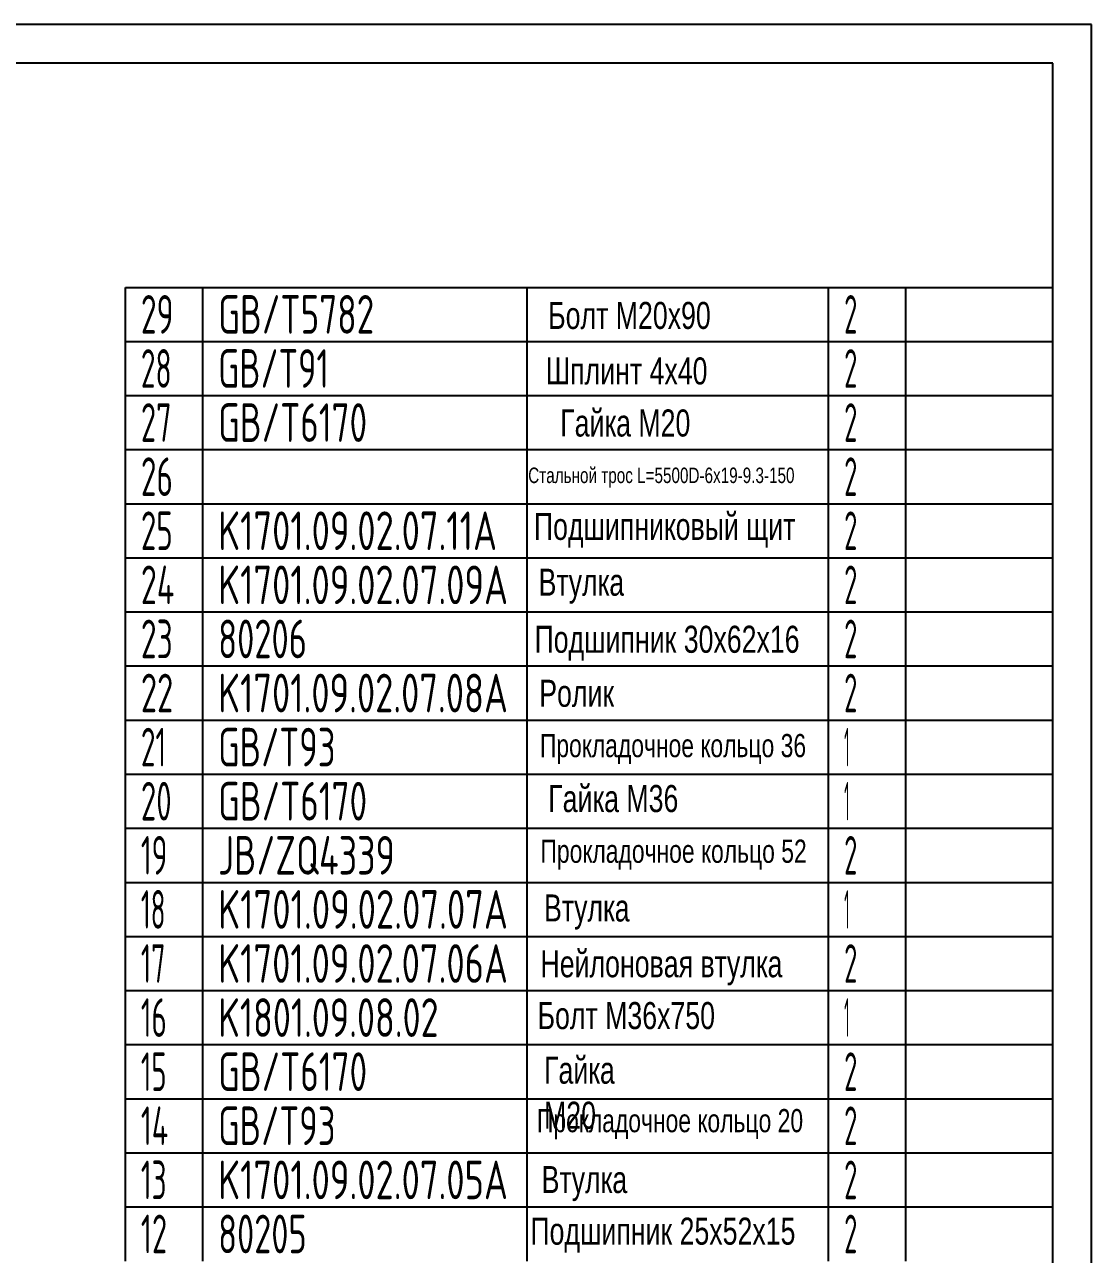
# Model space of a CAD drawing. Extents: x 0 to 16800, y -219 to 11880.
# Drawn here: x 11278 to 16800, y 5514 to 11880 of the extents above; entities that cross this region are included whole.
import ezdxf
from ezdxf.enums import TextEntityAlignment as Align

# ---------------------------------------------------------------- set-up
doc = ezdxf.new("R2010")
doc.units = 0
doc.header["$LTSCALE"] = 400
doc.header["$MEASUREMENT"] = 0
for name, color, linetype in [('01', 7, 'CONTINUOUS'), ('02', 1, 'CONTINUOUS'), ('11', 3, 'CONTINUOUS')]:
    doc.layers.add(name, color=color, linetype=linetype)
doc.styles.get("Standard").update_dxf_attribs({"font": 'isocp.shx', "width": 0.707, "bigfont": 'intecad.shx'})

# ---------------------------------------------------------------- blocks, each defined once
blk = doc.blocks.new('*U42')
at = {"layer": '01'}
for points in [[(415, 292), (25, 292)], [(415, 5), (415, 292)]]:
    blk.add_lwpolyline(points, dxfattribs=at)
at = {"layer": '02'}
for points in [[(420, 297), (0, 297)], [(420, 0), (420, 297)]]:
    blk.add_lwpolyline(points, dxfattribs=at)
blk = doc.blocks.new('*U56')
at = {"layer": '01'}
for p, q in [((0, -280), (0, 0)), ((4800, -280), (4800, 0))]:
    blk.add_line(p, q, dxfattribs=at)
at = {"layer": '02'}
for p, q in [((0, 0), (400, 0)), ((400, -280), (400, 0)), ((400, 0), (2080, 0)), ((2080, -280), (2080, 0)), ((2080, 0), (3640, 0)), ((3640, -280), (3640, 0)), ((3640, 0), (4040, 0)), ((4040, -280), (4040, 0)), ((4040, 0), (4800, 0))]:
    blk.add_line(p, q, dxfattribs=at)
blk = doc.blocks.new('*U57')
at = {"layer": '01'}
for p, q in [((0, -280), (0, 0)), ((4800, -280), (4800, 0))]:
    blk.add_line(p, q, dxfattribs=at)
at = {"layer": '02'}
for p, q in [((0, 0), (400, 0)), ((400, -280), (400, 0)), ((400, 0), (2080, 0)), ((2080, -280), (2080, 0)), ((2080, 0), (3640, 0)), ((3640, -280), (3640, 0)), ((3640, 0), (4040, 0)), ((4040, -280), (4040, 0)), ((4040, 0), (4800, 0))]:
    blk.add_line(p, q, dxfattribs=at)
blk = doc.blocks.new('*U58')
at = {"layer": '01'}
for p, q in [((0, -280), (0, 0)), ((4800, -280), (4800, 0))]:
    blk.add_line(p, q, dxfattribs=at)
at = {"layer": '02'}
for p, q in [((0, 0), (400, 0)), ((400, -280), (400, 0)), ((400, 0), (2080, 0)), ((2080, -280), (2080, 0)), ((2080, 0), (3640, 0)), ((3640, -280), (3640, 0)), ((3640, 0), (4040, 0)), ((4040, -280), (4040, 0)), ((4040, 0), (4800, 0))]:
    blk.add_line(p, q, dxfattribs=at)
blk = doc.blocks.new('*U59')
at = {"layer": '01'}
for p, q in [((0, -280), (0, 0)), ((4800, -280), (4800, 0))]:
    blk.add_line(p, q, dxfattribs=at)
at = {"layer": '02'}
for p, q in [((0, 0), (400, 0)), ((400, -280), (400, 0)), ((400, 0), (2080, 0)), ((2080, -280), (2080, 0)), ((2080, 0), (3640, 0)), ((3640, -280), (3640, 0)), ((3640, 0), (4040, 0)), ((4040, -280), (4040, 0)), ((4040, 0), (4800, 0))]:
    blk.add_line(p, q, dxfattribs=at)
blk = doc.blocks.new('*U60')
at = {"layer": '01'}
for p, q in [((0, -280), (0, 0)), ((4800, -280), (4800, 0))]:
    blk.add_line(p, q, dxfattribs=at)
at = {"layer": '02'}
for p, q in [((0, 0), (400, 0)), ((400, -280), (400, 0)), ((400, 0), (2080, 0)), ((2080, -280), (2080, 0)), ((2080, 0), (3640, 0)), ((3640, -280), (3640, 0)), ((3640, 0), (4040, 0)), ((4040, -280), (4040, 0)), ((4040, 0), (4800, 0))]:
    blk.add_line(p, q, dxfattribs=at)
blk = doc.blocks.new('*U61')
at = {"layer": '01'}
for p, q in [((0, -280), (0, 0)), ((4800, -280), (4800, 0))]:
    blk.add_line(p, q, dxfattribs=at)
at = {"layer": '02'}
for p, q in [((0, 0), (400, 0)), ((400, -280), (400, 0)), ((400, 0), (2080, 0)), ((2080, -280), (2080, 0)), ((2080, 0), (3640, 0)), ((3640, -280), (3640, 0)), ((3640, 0), (4040, 0)), ((4040, -280), (4040, 0)), ((4040, 0), (4800, 0))]:
    blk.add_line(p, q, dxfattribs=at)
blk = doc.blocks.new('*U62')
at = {"layer": '01'}
for p, q in [((0, -280), (0, 0)), ((4800, -280), (4800, 0))]:
    blk.add_line(p, q, dxfattribs=at)
at = {"layer": '02'}
for p, q in [((0, 0), (400, 0)), ((400, -280), (400, 0)), ((400, 0), (2080, 0)), ((2080, -280), (2080, 0)), ((2080, 0), (3640, 0)), ((3640, -280), (3640, 0)), ((3640, 0), (4040, 0)), ((4040, -280), (4040, 0)), ((4040, 0), (4800, 0))]:
    blk.add_line(p, q, dxfattribs=at)
blk = doc.blocks.new('*U63')
at = {"layer": '01'}
for p, q in [((0, -280), (0, 0)), ((4800, -280), (4800, 0))]:
    blk.add_line(p, q, dxfattribs=at)
at = {"layer": '02'}
for p, q in [((0, 0), (400, 0)), ((400, -280), (400, 0)), ((400, 0), (2080, 0)), ((2080, -280), (2080, 0)), ((2080, 0), (3640, 0)), ((3640, -280), (3640, 0)), ((3640, 0), (4040, 0)), ((4040, -280), (4040, 0)), ((4040, 0), (4800, 0))]:
    blk.add_line(p, q, dxfattribs=at)
blk = doc.blocks.new('*U64')
at = {"layer": '01'}
for p, q in [((0, -280), (0, 0)), ((4800, -280), (4800, 0))]:
    blk.add_line(p, q, dxfattribs=at)
at = {"layer": '02'}
for p, q in [((0, 0), (400, 0)), ((400, -280), (400, 0)), ((400, 0), (2080, 0)), ((2080, -280), (2080, 0)), ((2080, 0), (3640, 0)), ((3640, -280), (3640, 0)), ((3640, 0), (4040, 0)), ((4040, -280), (4040, 0)), ((4040, 0), (4800, 0))]:
    blk.add_line(p, q, dxfattribs=at)
blk = doc.blocks.new('*U65')
at = {"layer": '01'}
for p, q in [((0, -280), (0, 0)), ((4800, -280), (4800, 0))]:
    blk.add_line(p, q, dxfattribs=at)
at = {"layer": '02'}
for p, q in [((0, 0), (400, 0)), ((400, -280), (400, 0)), ((400, 0), (2080, 0)), ((2080, -280), (2080, 0)), ((2080, 0), (3640, 0)), ((3640, -280), (3640, 0)), ((3640, 0), (4040, 0)), ((4040, -280), (4040, 0)), ((4040, 0), (4800, 0))]:
    blk.add_line(p, q, dxfattribs=at)
blk = doc.blocks.new('*U66')
at = {"layer": '01'}
for p, q in [((0, -280), (0, 0)), ((4800, -280), (4800, 0))]:
    blk.add_line(p, q, dxfattribs=at)
at = {"layer": '02'}
for p, q in [((0, 0), (400, 0)), ((400, -280), (400, 0)), ((400, 0), (2080, 0)), ((2080, -280), (2080, 0)), ((2080, 0), (3640, 0)), ((3640, -280), (3640, 0)), ((3640, 0), (4040, 0)), ((4040, -280), (4040, 0)), ((4040, 0), (4800, 0))]:
    blk.add_line(p, q, dxfattribs=at)
blk = doc.blocks.new('*U67')
at = {"layer": '01'}
for p, q in [((0, -280), (0, 0)), ((4800, -280), (4800, 0))]:
    blk.add_line(p, q, dxfattribs=at)
at = {"layer": '02'}
for p, q in [((0, 0), (400, 0)), ((400, -280), (400, 0)), ((400, 0), (2080, 0)), ((2080, -280), (2080, 0)), ((2080, 0), (3640, 0)), ((3640, -280), (3640, 0)), ((3640, 0), (4040, 0)), ((4040, -280), (4040, 0)), ((4040, 0), (4800, 0))]:
    blk.add_line(p, q, dxfattribs=at)
blk = doc.blocks.new('*U68')
at = {"layer": '01'}
for p, q in [((0, -280), (0, 0)), ((4800, -280), (4800, 0))]:
    blk.add_line(p, q, dxfattribs=at)
at = {"layer": '02'}
for p, q in [((0, 0), (400, 0)), ((400, -280), (400, 0)), ((400, 0), (2080, 0)), ((2080, -280), (2080, 0)), ((2080, 0), (3640, 0)), ((3640, -280), (3640, 0)), ((3640, 0), (4040, 0)), ((4040, -280), (4040, 0)), ((4040, 0), (4800, 0))]:
    blk.add_line(p, q, dxfattribs=at)
blk = doc.blocks.new('*U69')
at = {"layer": '01'}
for p, q in [((0, -280), (0, 0)), ((4800, -280), (4800, 0))]:
    blk.add_line(p, q, dxfattribs=at)
at = {"layer": '02'}
for p, q in [((0, 0), (400, 0)), ((400, -280), (400, 0)), ((400, 0), (2080, 0)), ((2080, -280), (2080, 0)), ((2080, 0), (3640, 0)), ((3640, -280), (3640, 0)), ((3640, 0), (4040, 0)), ((4040, -280), (4040, 0)), ((4040, 0), (4800, 0))]:
    blk.add_line(p, q, dxfattribs=at)
blk = doc.blocks.new('*U70')
at = {"layer": '01'}
for p, q in [((0, -280), (0, 0)), ((4800, -280), (4800, 0))]:
    blk.add_line(p, q, dxfattribs=at)
at = {"layer": '02'}
for p, q in [((0, 0), (400, 0)), ((400, -280), (400, 0)), ((400, 0), (2080, 0)), ((2080, -280), (2080, 0)), ((2080, 0), (3640, 0)), ((3640, -280), (3640, 0)), ((3640, 0), (4040, 0)), ((4040, -280), (4040, 0)), ((4040, 0), (4800, 0))]:
    blk.add_line(p, q, dxfattribs=at)
blk = doc.blocks.new('*U71')
at = {"layer": '01'}
for p, q in [((0, -280), (0, 0)), ((4800, -280), (4800, 0))]:
    blk.add_line(p, q, dxfattribs=at)
at = {"layer": '02'}
for p, q in [((0, 0), (400, 0)), ((400, -280), (400, 0)), ((400, 0), (2080, 0)), ((2080, -280), (2080, 0)), ((2080, 0), (3640, 0)), ((3640, -280), (3640, 0)), ((3640, 0), (4040, 0)), ((4040, -280), (4040, 0)), ((4040, 0), (4800, 0))]:
    blk.add_line(p, q, dxfattribs=at)
blk = doc.blocks.new('*U72')
at = {"layer": '01'}
for p, q in [((0, -280), (0, 0)), ((4800, -280), (4800, 0))]:
    blk.add_line(p, q, dxfattribs=at)
at = {"layer": '02'}
for p, q in [((0, 0), (400, 0)), ((400, -280), (400, 0)), ((400, 0), (2080, 0)), ((2080, -280), (2080, 0)), ((2080, 0), (3640, 0)), ((3640, -280), (3640, 0)), ((3640, 0), (4040, 0)), ((4040, -280), (4040, 0)), ((4040, 0), (4800, 0))]:
    blk.add_line(p, q, dxfattribs=at)
blk = doc.blocks.new('*U73')
at = {"layer": '01'}
for p, q in [((0, -280), (0, 0)), ((0, 0), (400, 0)), ((400, 0), (2080, 0)), ((2080, 0), (3640, 0)), ((3640, 0), (4040, 0)), ((4040, 0), (4800, 0)), ((4800, -280), (4800, 0))]:
    blk.add_line(p, q, dxfattribs=at)
at = {"layer": '02'}
for p, q in [((400, -280), (400, 0)), ((2080, -280), (2080, 0)), ((3640, -280), (3640, 0)), ((4040, -280), (4040, 0))]:
    blk.add_line(p, q, dxfattribs=at)

msp = doc.modelspace()

# ---------------------------------------------------------------- block references
at = {"layer": '01', "xscale": 40, "yscale": 40, "zscale": 40}
msp.add_blockref('*U42', (0, 0), dxfattribs=at)
at = {"layer": '01'}
for name, p in [('*U73', (11800, 10520)), ('*U72', (11800, 10240)), ('*U71', (11800, 9960)), ('*U70', (11800, 9680)), ('*U69', (11800, 9400)), ('*U68', (11800, 9120)), ('*U67', (11800, 8840)), ('*U66', (11800, 8560)), ('*U65', (11800, 8280)), ('*U64', (11800, 8000)), ('*U63', (11800, 7720)), ('*U62', (11800, 7440)), ('*U61', (11800, 7160)), ('*U60', (11800, 6880)), ('*U59', (11800, 6600)), ('*U58', (11800, 6320)), ('*U57', (11800, 6040)), ('*U56', (11800, 5760))]:
    msp.add_blockref(name, p, dxfattribs=at)

# ---------------------------------------------------------------- texts
at = {"layer": '01', "attachment_point": 1}
for s, insert, char_height in [('{\\fArial|b0|i0|c204|p34;\\C3;Болт М20х90}', (13987.9, 10444.6), 140), ('{\\fArial|b0|i0|c204|p34;\\C3;Шплинт 4х40}', (13975.4, 10157.3), 140), ('{\\fArial|b0|i0|c204|p34;\\C3;Гайка М20}', (14050.4, 9887.8), 140), ('{\\fArial|b0|i0|c204|p34;\\C3;Стальной трос \\fArial|b0|i0|c0|p34;L=5500D-6x19-9.3-150}', (13884.9, 9586.9), 80), ('{\\fArial|b0|i0|c204|p34;\\C3;Подшипниковый щит}', (13914.2, 9352.7), 140), ('{\\fArial|b0|i0|c204|p34;\\C3;Втулка}', (13938.8, 9063.9), 140), ('{\\fArial|b0|i0|c204|p34;\\C3;Подшипник 30х62х16}', (13917.5, 8768.3), 140), ('{\\fArial|b0|i0|c204|p34;\\C3;Ролик}', (13942, 8488.8), 140), ('{\\fArial|b0|i0|c204|p34;\\C3;Прокладочное кольцо 36}', (13945.2, 8208), 120), ('{\\fArial|b0|i0|c204|p34;\\C3;Гайка М36}', (13988.3, 7943.8), 140), ('{\\fArial|b0|i0|c204|p34;\\C3;Прокладочное кольцо 52}', (13948.3, 7661.2), 120), ('{\\fArial|b0|i0|c204|p34;\\C3;Втулка}', (13966.8, 7377.5), 140), ('{\\fArial|b0|i0|c204|p34;\\C3;Нейлоновая втулка}', (13948.3, 7088.8), 140), ('{\\fArial|b0|i0|c204|p34;\\C3;Болт М36х750}', (13933, 6820.5), 140), ('{\\fArial|b0|i0|c204|p34;\\C3;Прокладочное кольцо 20}', (13929.8, 6266.7), 120), ('{\\fArial|b0|i0|c204|p34;\\C3;Подшипник 25х52х15}', (13896, 5704.6), 140)]:
    msp.add_mtext(s, dxfattribs=dict(at, insert=insert, char_height=char_height))
at = {"layer": '01', "char_height": 140, "width": 3.074, "attachment_point": 1}
for s, insert in [('{\\fArial|b0|i0|c204|p34;\\C3;Гайка М20}', (13966.8, 6537.9)), ('{\\fArial|b0|i0|c204|p34;\\C3;Втулка}', (13954.4, 5971.8))]:
    msp.add_mtext(s, dxfattribs=dict(at, insert=insert))
at = {"layer": '11'}
for s, width, p, p2 in [('29', 0.640341, (11880, 10280), (12049.3, 10280)), ('GB/T5782', 0.695048, (12280, 10280), (13087.7, 10280)), ('2', 0.562593, (15520, 10280), (15588.6, 10280)), ('28', 0.636523, (11880, 10000), (12039.1, 10000)), ('GB/T91', 0.690281, (12280, 10000), (12853.4, 10000)), ('2', 0.562593, (15520, 10000), (15588.6, 10000)), ('27', 0.636523, (11880, 9720), (12039.1, 9720)), ('GB/T6170', 0.694489, (12280, 9720), (13051, 9720)), ('2', 0.562593, (15520, 9720), (15588.6, 9720)), ('26', 0.639213, (11880, 9440), (12046.1, 9440)), ('2', 0.562593, (15520, 9440), (15588.6, 9440)), ('25', 0.638783, (11880, 9160), (12045, 9160)), ('K1701.09.02.07.11A', 0.696762, (12280, 9160), (13723.5, 9160)), ('2', 0.562593, (15520, 9160), (15588.6, 9160)), ('24', 0.641743, (11880, 8880), (12053.3, 8880)), ('K1701.09.02.07.09A', 0.697146, (12280, 8880), (13780.5, 8880)), ('2', 0.562593, (15520, 8880), (15588.6, 8880)), ('23', 0.638783, (11880, 8600), (12045, 8600)), ('80206', 0.675805, (12280, 8600), (12739.5, 8600)), ('2', 0.562593, (15520, 8600), (15588.6, 8600)), ('22', 0.639754, (11880, 8320), (12047.6, 8320)), ('K1701.09.02.07.08A', 0.697143, (12280, 8320), (13780, 8320)), ('2', 0.562593, (15520, 8320), (15588.6, 8320)), ('21', 0.623098, (11880, 8040), (12010.9, 8040)), ('GB/T93', 0.691199, (12280, 8040), (12887.6, 8040)), ('1', 0.404, (15520, 8040), (15548.3, 8040)), ('20', 0.636567, (11880, 7760), (12039.2, 7760)), ('GB/T6170', 0.694489, (12280, 7760), (13051, 7760)), ('1', 0.404, (15520, 7760), (15548.3, 7760)), ('19', 0.612447, (11880, 7480), (12017.4, 7480)), ('JB/ZQ4339', 0.690984, (12280, 7480), (13195.1, 7480)), ('2', 0.562593, (15520, 7480), (15588.6, 7480)), ('18', 0.606, (11880, 7200), (12007.3, 7200)), ('K1701.09.02.07.07A', 0.697143, (12280, 7200), (13780, 7200)), ('1', 0.404, (15520, 7200), (15548.3, 7200)), ('17', 0.606, (11880, 6920), (12007.3, 6920)), ('K1701.09.02.07.06A', 0.697143, (12280, 6920), (13780, 6920)), ('2', 0.562593, (15520, 6920), (15588.6, 6920)), ('16', 0.610556, (11880, 6640), (12014.3, 6640)), ('K1801.09.08.02', 0.694096, (12280, 6640), (13420.9, 6640)), ('1', 0.404, (15520, 6640), (15548.3, 6640)), ('15', 0.609833, (11880, 6360), (12013.1, 6360)), ('GB/T6170', 0.694489, (12280, 6360), (13051, 6360)), ('2', 0.562593, (15520, 6360), (15588.6, 6360)), ('14', 0.614783, (11880, 6080), (12021.4, 6080)), ('GB/T93', 0.691199, (12280, 6080), (12887.6, 6080)), ('2', 0.562593, (15520, 6080), (15588.6, 6080)), ('13', 0.609833, (11880, 5800), (12013.1, 5800)), ('K1701.09.02.07.05A', 0.697143, (12280, 5800), (13780, 5800)), ('2', 0.562593, (15520, 5800), (15588.6, 5800)), ('12', 0.611465, (11880, 5520), (12015.8, 5520)), ('80205', 0.67573, (12280, 5520), (12738.3, 5520)), ('2', 0.562593, (15520, 5520), (15588.6, 5520))]:
    msp.add_text(s, height=200, dxfattribs=dict(at, width=width)).set_placement(p, p2, align=Align.FIT)

doc.saveas('drawing.dxf')
